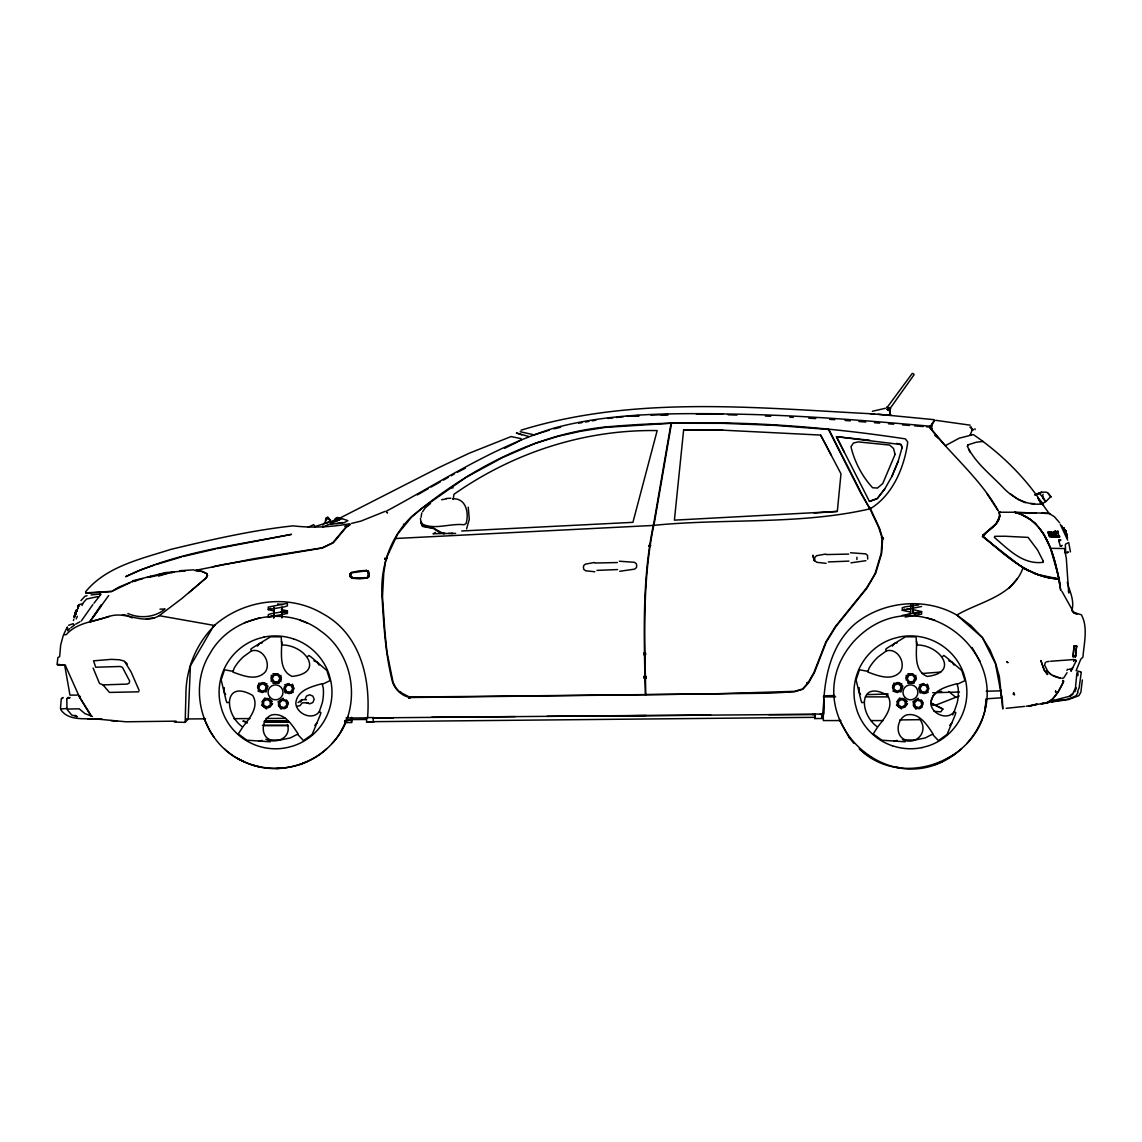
<?xml version="1.0" encoding="UTF-8"?>
<svg xmlns="http://www.w3.org/2000/svg" width="1142" height="1142" viewBox="0 0 1142 1142"><rect width="100%" height="100%" fill="white"/><g stroke="black" fill="none" stroke-linecap="round" stroke-linejoin="round"><path stroke-width="1.5" d="M351.593 722.501L351.608 717.333L351.608 722.501L344.713 722.658M367.553 717.904C370.736 678.262 360.201 633.624 322.358 613.482C287.97 593.126 242.718 599.964 213.468 626.259L190.4 665.829L188.159 719.075L185.19 722.372L174.369 722.101M814.731 718.561L814.731 714.107L822.012 714.064L822.054 718.504L814.731 718.561L814.731 714.107M823.311 712.351L823.311 720.573L840.897 720.573M910.716 604.289L910.716 612.926L908.804 614.739M1071.853 610.927C1074.679 600.278 1069.854 591.927 1067.256 582.306M185.19 722.372L185.903 694.636C185.875 668.841 196.281 643.617 214.653 625.502L159.223 615.681C142.707 625.473 126.177 610.699 109.346 616.366C94.872 621.619 77.071 622.19 66.364 634.552L64.252 634.838M856.914 559.48L856.928 557.282M1058.72 540.723L1059.519 539.966L1058.72 540.723L1060.39 546.276L1062.274 545.419M1058.991 536.069L1058.991 537.225L1057.435 537.282L1055.679 533.457L1056.621 532.329L1056.136 533.657M1077.92 675.707L1077.934 672.766L1076.906 672.895L1075.45 687.927L1073.08 693.18L1069.14 696.349L1050.583 701.231M271.254 681.531L271.339 675.25M906.191 679.961L906.248 675.25M934.37 420.342L930.145 426.708L929.731 425.823L930.544 428.478C948.588 451.989 982.034 480.582 998.194 510.817L987.116 493.958M280.832 681.674L280.932 675.393M915.77 680.104L915.841 675.393M891.031 415.345L889.961 415.26L890.061 411.034L888.99 409.55L889.875 410.021L888.876 410.506L887.048 409.236L889.09 409.25L890.061 411.034L888.876 409.907L890.532 408.736L890.275 409.664L886.991 407.152L890.532 408.736M1047.985 532.629L1048.799 531.815L1047.985 532.629L1049.569 536.497L1053.409 537.025L1054.137 536.669L1053.024 532.543L1053.823 532.343L1055.479 536.769L1052.082 536.026L1051.368 532.186L1050.512 533.071L1051.939 536.597L1052.867 535.826L1050.554 532.386L1052.096 532.4L1053.738 535.213L1052.981 532.857L1050.983 533.1L1051.397 534.228L1053.652 534.128L1052.881 532.215L1053.381 533.442L1052.239 533.2L1053.752 533.457L1052.981 532.857M823.453 714.25L823.867 699.19L823.439 714.25L820.213 714.335L823.439 714.25C823.339 682.017 829.349 645.601 855.429 623.546C883.637 600.82 926.005 596.938 957.353 615.395L970.871 625.516L982.463 637.707L989.971 649.727L995.653 663.445L999.336 676.435L1002.762 708.954L1002.433 700.76L995.453 663.673L982.463 637.707L956.825 615.053C980.036 601.477 1012.726 596.509 1023.004 567.945L982.32 536.455C988.144 529.303 1002.391 523.507 999.122 512.23L1015.723 512.244M1065.515 531.258L1063.43 528.204L1066.742 535.484L1063.316 527.975L1066.585 535.284L1063.259 528.246L1065.829 531.216L1066.742 535.484L1063.316 527.975L1065.786 531.216L1063.459 527.961L1066.885 535.327L1065.614 531.258M75.872 612.526L75.9 611.47L75.058 615.238C78.127 604.346 71.104 625.944 75.929 612.483M1058.962 578.837C1053.495 552.871 1044.859 519.524 1015.209 512.458L1015.324 511.73L1014.881 512.458C1048.513 521.123 1055.893 561.079 1060.718 590.443L1059.205 578.98C1028.371 577.795 1005.531 555.041 983.191 536.54L983.233 535.427C989.158 528.96 1002.362 522.922 999.107 512.23L1000.078 511.959M1044.516 535.869L1050.483 548.331L1059.205 578.98C1028.342 577.823 1005.545 555.041 983.191 536.54L983.233 535.427M1065.986 532.315L1066.942 535.412L1065.043 529.917C1071.296 546.732 1059.876 520.138 1064.901 530.473L1063.259 528.246L1065.343 531.187M91.117 594.953C96.499 594.44 101.766 593.412 100.539 594.839L93.944 603.233M1055.151 536.426L1054.037 536.126C1052.239 538.182 1057.049 534.228 1053.795 532.986L1053.823 532.343M1082.331 679.947L1080.874 692.223L1078.876 695.649L1068.627 699.561L1051.425 701.973L1061.203 699.361M100.596 593.44L100.496 594.953L100.039 593.983M1050.512 533.071L1051.368 532.186M60.469 708.54L61.297 698.776M1073.88 647.114L1073.037 656.664L1075.436 656.85L1076.649 645.772C1072.923 645.573 1073.894 647.5 1074.137 646.229L1076.549 646.229L1075.436 656.85M1072.98 655.893L1073.08 656.836L1074.122 645.772M683.63 429.934L674.408 520.152L837.314 511.43L840.983 473.773L820.627 435.073L722.758 430.163L683.63 429.934L722.758 430.163M1054.737 537.111L1056.507 536.44L1054.551 536.183L1054.18 532.914L1053.024 532.543L1056.164 532.543L1055.065 533.271M408.836 698.033L408.922 697.319C401.384 695.378 395.26 689.625 392.605 682.331C385.382 654.309 383.769 625.416 382.028 596.652C380.1 567.288 390.05 537.696 411.163 517.026C466.393 470.947 532.686 434.631 605.189 427.008C705.114 418.043 806.452 423.768 905.406 438.899L907.762 442.068C904.393 467.092 892.858 495.057 870.39 508.647L879.511 528.232L882.638 538.41L881.653 553.385L875.8 572.941L866.835 588.287L835.758 626.744L826.223 642.189L814.432 672.538L808.593 682.845L802.84 689.283L794.475 691.795L768.88 693.194L410.092 697.519L409.407 698.304L410.092 697.519L409.407 698.304L408.922 697.319M1049.398 532.472L1048.613 533.285C1049.584 536.226 1053.052 537.111 1052.139 535.784L1052.282 536.954M932.129 426.237L932.472 423.568L934.698 420.627M867.706 559.095L867.549 555.312L865.636 553.856L850.562 552.771M351.665 572.813L349.852 575.425L351.95 578.237L359.844 578.823L367.381 578.009L368.837 576.639L368.466 571.428L366.468 570.443L359.13 570.857L351.522 572.442L350.009 573.855L350.537 576.824L352.107 577.909L367.21 577.652L368.666 574.083L368.152 571.657L366.454 570.814L351.665 572.813L349.852 575.425L352.407 577.481L351.151 576.539C348.867 577.495 354.748 578.937 350.351 577.053L349.795 575.411M421.113 517.212L421.741 512.929M985.046 707.783L986.288 699.561C983.448 759.773 902.052 791.335 859.341 748.852M983.205 441.44L976.31 442.211L967.988 444.852L967.417 446.379C975.496 463.338 991.613 475.172 1004.232 488.776C1014.096 498.569 1026.744 505.192 1040.876 504.093L1037.807 496.941C1020.291 472.517 998.151 451.547 973.355 434.602L959.237 438.185L945.348 445.68L930.958 428.635L930.63 426.994L932.472 423.568M1037.721 497.541L1049.17 513.543L1054.294 516.641L1059.648 522.779M453.16 499.468L454.002 494.272C513.343 452.575 584.518 429.392 657.178 430.577L632.925 522.337L461.711 530.987M74.601 616.88L76.557 609.785L75.186 612.769L76.914 609.771L74.63 616.609M1014.453 694.25L1013.425 694.236L1013.639 692.98L1013.425 694.236L1014.539 694.921L1013.639 692.98M1042.446 497.298L1043.017 494.229M645.344 694.75C644.102 637.065 641.661 578.394 654.081 521.694L671.053 423.239L605.217 427.408L580.507 431.276L558.395 436.201L534.841 443.524L502.409 457.628L466.15 477.285L422.354 507.933L411.563 517.112L397.644 534.071L385.996 558.966L383.769 572.998L382.499 596.624L384.925 632.14L386.952 651.968L393.048 682.231L395.846 687.727L399.372 691.781L409.507 697.077L710.31 693.936L794.489 691.338L802.541 688.969L808.151 682.673L813.946 672.495L825.823 641.99L835.416 626.473L866.407 588.13L872.388 578.366L875.229 573.098L881.167 553.399L882.181 538.439L879.04 528.246L869.976 508.847L860.511 492.602L828.464 429.463L774.276 425.324L722.772 423.325L671.525 423.225L654.552 521.666C642.104 578.38 644.559 637.05 645.801 694.736M74.102 616.609L76.7 610.37M270.668 739.959C259.876 736.376 261.432 719.017 271.453 714.992C284.244 712.051 292.095 724.899 298.148 733.906L290.296 737.946L280.075 740.059L270.668 739.959L270.226 741.786L246.843 740.202L238.307 733.892L243.003 726.697C249.684 718.161 259.477 706.727 252.739 695.464C223.875 678.862 223.704 713.279 242.218 726.683M905.577 739.959C894.786 736.376 896.342 719.017 906.363 714.992C919.153 712.051 927.004 724.899 933.057 733.906L925.206 737.946L914.985 740.059L905.577 739.959L905.135 741.786L881.752 740.202L873.216 733.892L877.913 726.697C884.593 718.161 894.386 706.727 887.648 695.464C858.784 678.862 858.613 713.279 877.127 726.683M75.087 615.295L76.999 609.942L75.386 612.783M1045.344 662.474L1044.63 665.144L1047.742 671.211M63.338 635.223L60.697 644.873L59.641 656.664L57.899 657.521L57.1 664.316L65.651 665.229M1053.424 534.356L1054.023 534.998L1051.753 535.084M74.23 616.666L75.429 612.797M332.036 743.442C362.157 711.894 356.461 655.722 320.574 630.926C286.128 604.161 230.827 615.595 209.828 653.824C186.589 691.01 203.975 745.141 244.459 761.928C281.289 779.386 329.324 760.943 345.112 723.414L341.458 730.552M1074.151 659.534L1073.737 660.99L1074.151 659.534L1050.64 661.247M1075.607 655.594L1075.279 656.664L1075.607 655.594L1073.18 656.379M281.66 645.43C281.26 656.265 280.061 671.282 292.138 676.421C325.327 672.852 305.057 644.973 282.302 644.987L281.66 645.43L281.232 636.851L270.611 636.779L252.71 647.728L250.755 649.241L251.497 650.869L243.474 656.721A48.207 48.207 0 0 0 234.196 668.113L232.811 672.024C242.989 675.75 256.907 681.531 265.529 671.639C271.211 662.417 262.417 647.714 251.497 650.869M898.14 461.382L902.009 447.921L901.238 444.581L836.429 436.658L869.447 501.424L877.256 498.597L884.879 488.762L891.959 476.3L898.14 461.382L891.945 476.3M916.569 645.43C916.184 656.265 914.97 671.282 927.047 676.421C960.236 672.852 939.966 644.973 917.212 644.987L916.569 645.43L916.141 636.851L905.52 636.779L887.619 647.728L885.664 649.241L886.406 650.869L878.384 656.721A48.207 48.207 0 0 0 869.105 668.113L867.72 672.024C877.898 675.75 891.816 681.531 900.438 671.639C906.12 662.417 897.327 647.714 886.406 650.869M75.015 615.509L75.6 612.769M1076.049 661.075L1075.507 659.848L1076.049 661.075L1072.395 668.513L1068.698 669.412M76.999 610.313L76.557 611.741L77.156 610.099M999.835 515.927L996.067 523.664L982.919 535.141L983.191 536.54M75.529 613.054L76.7 609.999M257.535 687.513L259.077 682.987M265.929 692.066L267.999 686.028M892.444 687.513L893.986 682.987M900.838 692.066L902.908 686.028M1057.749 532.643L1057.892 531.273L1057.335 532.615C1060.204 532.5 1055.893 530.045 1057.749 532.643L1058.391 533.071L1057.406 531.701L1058.163 531.458M327.783 518.811L327.711 517.026L325.77 518.468L326.041 520.095M931.301 700.86L933.228 695.464L935.455 693.465M403.412 524.149L404.068 524.678M1052.867 535.826L1051.939 536.597L1053.01 536.597L1051.582 535.969L1052.496 534.727L1051.796 535.498L1052.524 535.213L1051.311 532.829M967.417 446.379L967.988 444.852M73.373 620.506L73.83 619.335M344.841 723.942L347.739 716.662M970.357 434.488L971.1 434.731L970.357 434.488L972.641 429.107L972.898 430.077L969.943 427.108L971.542 427.079M319.303 711.694L322.287 702.887A47.678 47.678 0 0 0 323.243 687.812L322.044 683.673C311.609 686.656 296.949 690.139 295.807 703.215C296.549 714.007 312.565 720.845 319.303 711.694L320.916 712.665L320.217 715.035L312.18 734.42L303.501 740.616L297.891 734.649M954.212 711.694L957.196 702.887A47.678 47.678 0 0 0 958.152 687.812L956.953 683.673C946.518 686.656 931.858 690.139 930.716 703.215C931.458 714.007 947.475 720.845 954.212 711.694L955.825 712.665L955.126 715.035L947.089 734.42L938.41 740.616L932.8 734.649M305.085 699.318L306.413 696.106L309.639 694.764L312.851 696.106L314.178 699.318L312.851 702.53L309.625 703.857L306.427 702.544M889.889 408.765L887.263 407.251L912.23 373.463L913.457 373.648L914.043 374.762L889.889 408.765L890.103 409.75L887.048 409.236L889.632 410.321L889.932 414.346L889.047 415.217L870.39 413.732M1074.793 691.824L1076.421 687.941M870.39 508.647L870.746 507.819L870.39 508.647L868.006 505.478L861.011 492.616L828.749 429.206M74.273 617.779L74.944 616.237M81.996 605.503L82.809 603.661L78.827 604.689L77.585 606.987L78.241 605.388L79.54 606.045M76.2 618.921L77.356 616.266M1077.448 691.752L1079.133 687.927L1081.26 672.352M75.186 612.769L76.914 609.771M930.302 427.522L930.016 426.851L930.116 428.022M644.773 677.277L644.188 678.534L644.159 676.164L644.174 677.334M466.607 528.932L469.276 519.253L468.249 507.205M63.938 633.91L67.107 627.329M952.685 714.892L954.212 711.894M333.75 521.352L335.148 518.668L337.204 517.44L341.658 518.811M1067.056 672.681L1063.659 678.005L1061.889 678.191M1066.885 670.454L1067.513 669.269M644.431 653.752L643.845 654.823L643.817 652.953L643.831 653.895M645.23 677.263L645.844 676.135L645.858 678.476L645.858 677.306M1078.048 692.337L1076.121 695.649L1072.666 697.391L1065.829 699.561L1050.94 701.459M1055.679 533.457L1056.478 533.214C1056.464 531.173 1057.364 534.556 1055.665 532.786L1056.85 533.343M188.801 592.798L205.974 578.08L207.459 575.611L206.802 573.655L202.134 571.457L196.881 570.829L202.134 571.457L206.802 573.655L207.459 575.611L205.96 578.08L181.721 598.636L159.223 615.681M205.974 578.08L207.459 575.611M1060.19 540.723L1060.647 539.98L1058.72 540.152L1059.505 540.494M1076.735 646.715L1076.549 646.229M300.417 702.03L301.888 699.718L306.484 699.703M108.661 595.539L89.561 622.147L109.346 616.366M90.204 621.162L89.561 622.147L101.21 604.789M1053.852 534.385L1054.18 532.914M92.959 617.679L98.412 609.728M422.64 511.645L425.324 507.762L430.534 503.465M66.778 698.79L68.277 697.448L66.778 698.79L66.993 708.611M92.845 604.618L81.282 621.02M644.887 653.724L645.501 652.881L645.53 654.751L645.515 653.824M322.772 525.234L326.312 520.324M99.254 608.572L100.953 606.274M367.324 577.923L368.738 576.596L367.21 577.652M890.589 414.418L889.047 415.217L889.932 414.346L890.703 415.345M942.864 709.054L931.458 703.244L942.878 709.068L940.808 711.851L933.999 711.323M62.524 698.176L63.067 697.462L61.525 698.776L62.011 698.219M262.146 701.631L264.973 697.862M269.812 707.383L272.638 703.615M897.055 701.631L899.882 697.862M904.721 707.383L907.547 703.615M351.55 572.499L350.337 574.126L350.78 575.368L350.066 573.898M884.864 488.762L877.256 498.597L869.447 501.424M314.792 725.456L317.033 722.686M949.701 725.456L951.957 722.686M68.791 698.205L70.019 697.434L69.405 698.147M1049.898 535.527L1050.326 536.155L1050.155 535.284L1049.127 535.826L1050.697 536.412L1049.569 536.497L1050.155 535.284L1049.969 536.769M966.946 743.442C1032.925 667.956 922.465 567.988 853.945 641.247C790.649 712.722 890.075 812.148 961.535 748.852M257.45 646.101L259.705 643.417L262.403 642.689M892.359 646.101L894.614 643.417L897.312 642.689M301.06 700.688L301.888 699.718L298.062 702.558M85.522 591.884C106.163 566.446 140.937 558.966 170.743 549.416C211.142 539.695 251.797 530.288 293.18 525.848C311.952 528.089 330.98 527.104 349.58 523.793L350.437 524.506L346.026 526.976L332.736 542.764L322.244 547.803L253.467 558.781L195.139 570.443M1051.711 536.926L1052.567 536.726L1051.711 536.926L1052.139 535.784L1052.424 536.569M1008.943 588.401L1017.379 578.594M83.038 602.99L86.564 599.022L98.069 596.552M69.691 628.671L67.763 630.812L67.492 627.144M396.488 537.982L395.632 538.496L653.281 525.434M451.447 487.748L453.131 487.848M307.455 656.693L308.882 655.465L310.91 656.864L326.869 670.497L330.067 680.618L322.672 684.144M942.364 656.693L943.792 655.465L945.819 656.864L961.778 670.497L964.976 680.618L957.581 684.144M1042.589 497.926L1045.658 501.766L1050.94 496.513M326.498 748.981C298.861 774.818 252.211 774.79 224.574 748.981M653.738 525.406L654.38 525.277C725.912 518.24 799.628 525.049 869.976 508.847L869.233 508.504L869.976 508.847M1045.915 501.11L1042.832 503.593L1040.062 500.11M1070.154 696.42L1072.88 694.222M70.904 627.757L74.544 625.017M326.426 523.336L329.938 520.738M277.92 701.887L283.13 698.219M284.644 708.682L287.256 706.841M912.829 701.887L918.04 698.219M919.553 708.682L922.165 706.841M337.418 520.723L341.301 518.382L347.867 520.638L344.042 522.779L336.462 523.636M955.297 753.948L941.508 761.928L933.899 764.84M1053.452 533.257L1057.335 532.615M1055.208 533.114L1056.293 532.914L1055.208 533.114C1057.806 532.058 1054.023 534.37 1054.451 531.43L1055.793 531.358M213.454 626.259L214.653 625.502M972.77 430.134L972.513 429.178L972.127 430.077M113.215 590.742L130.673 582.32M337.133 520.88L322.943 526.976M337.632 518.054L335.562 519.282L339.788 519.91M349.409 525.206L346.526 526.89L333.393 542.707L322.415 548.046L222.833 564.619M435.445 532.443L433.032 533.814L444.338 533.428L440.17 532.9L433.489 528.518L422.511 526.433L420.77 521.98M417.33 494.9L428.036 488.79M1046.5 702.673C1055.436 698.933 1059.862 689.482 1063.787 681.246L1062.845 680.346L1063.231 682.045L1058.434 691.238L1052.382 699.532L1046.986 702.958L1041.033 704.043M431.091 487.049L440.412 481.81M443.524 480.054L448.192 477.427M451.304 475.686L454.402 473.93M75.772 624.103L79.897 621.79M386.667 511.002C441.597 481.539 494.315 446.436 554.355 428.007C609.186 413.247 666.428 413.276 722.786 413.804M1054.808 531.458L1055.651 531.144L1054.808 531.458L1055.907 532.686M904.692 609.043L902.294 610.328L902.294 607.772L904.992 606.873L918.653 604.946M919.21 612.869L921.608 611.598L921.608 614.153L905.235 617.065M270.625 608.372L268.242 609.628L268.242 607.101L287.413 603.304L287.413 605.831L284.729 606.773L268.242 609.628L274.294 611.056M457.514 472.188L465.365 468.191M330.937 522.651L439.327 467.349L469.105 453.274L511.102 436.558L521.038 438.642L521.195 439.713L516.998 442.197L504.55 448.349M1048.784 532.4L1047.999 532.001L1050.983 532.572L1048.67 532.829M1054.994 535.37L1054.252 535.655L1054.951 534.884L1054.252 535.655L1055.322 535.983M308.169 527.247L313.707 524.621L315.349 527.247M1054.223 535.241L1056.007 535.355L1055.665 532.657L1054.566 533.2L1056.107 534.285M1057.435 537.282L1058.177 536.94C1055.265 535.198 1060.704 536.14 1058.577 536.269M1060.39 546.276L1061.132 545.919M1050.983 533.1L1051.711 532.757M385.297 511.302L360.858 521.137L351.565 523.379M1067.013 535.327L1063.616 528.118M872.345 411.277L885.507 408.265M130.374 582.349L118.297 587.402L111.959 591.299L85.65 592.869M1067.884 552.157L1066.756 552.614L1068.627 552.157M1035.28 494.629L1041.618 492.273L1035.28 494.629L1041.618 492.273L1046.058 492.088L1048.128 492.987L1051.054 497.184M299.846 764.555L307.127 761.657M934.756 764.555L942.036 761.657M959.251 695.978L936.711 704.771L931.972 705.185M244.459 622.761L260.105 617.736M921.608 606.488L902.294 610.328L910.074 611.926M287.413 613.425L268.242 617.222L268.242 614.682L270.925 613.739L287.399 610.899L287.413 613.425L285.015 612.155L287.399 610.899L281.36 609.485M154.641 565.019L140.095 570.058L125.634 576.681C177.51 551.814 235.637 545.305 291.495 534.342L217.037 548.645M68.62 625.288L73.274 623.675L73.688 624.374M1063.773 528.403L1065.786 531.216L1063.459 527.961M902.28 615.424L921.608 611.598L913.814 609.857M1051.582 535.969L1051.996 536.697L1051.368 535.969M1043.188 703.058L1040.962 703.786L1048.727 702.587M521.023 430.206C634.995 394.961 757.36 408.008 874.558 413.932M314.578 526.705L334.72 520.309M1034.923 495.057L1039.32 493.672L1043.431 497.412M549.074 430.248L534.199 434.874L520.181 431.719M1056.05 533.2L1054.894 532.857M284.486 684.943L288.997 683.544M919.396 684.943L923.907 683.544M288.812 693.637L293.323 692.238M923.721 693.637L928.232 692.238M865.907 560.693L850.961 562.835M156.268 564.462L181.278 557.01M158.581 576.068L169.73 572.77L148.96 577.31M1049.398 535.512L1050.155 535.284M1052.995 533.228L1053.795 532.986M1057.806 531.444L1056.992 531.672L1058.163 532.429M87.02 595.681L84.908 596.281L80.954 600.621M131.887 581.706L142.921 578.623M147.661 577.295L150.815 576.424M132.172 581.692L137.283 580.264M147.475 577.424L150.887 576.467M132.615 580.821L165.504 572.599L184.847 570.971M1036.893 703.929L1028.913 706.298L1036.75 704.414M264.102 637.079L258.149 638.649A56.101 56.101 0 0 0 237.779 650.398A56.757 56.757 0 0 0 222.048 674.337A56.144 56.144 0 0 0 220.263 703.772L221.834 709.724A56.101 56.101 0 0 0 233.582 730.095A56.757 56.757 0 0 0 257.521 745.826A56.144 56.144 0 0 0 286.956 747.61L292.909 746.054A56.101 56.101 0 0 0 313.279 734.306A56.757 56.757 0 0 0 329.01 710.367A56.144 56.144 0 0 0 330.795 680.918L329.239 674.965A56.101 56.101 0 0 0 317.49 654.594A56.757 56.757 0 0 0 293.551 638.863M921.865 747.625L927.818 746.054A56.101 56.101 0 0 0 948.188 734.306A56.757 56.757 0 0 0 963.919 710.367A56.144 56.144 0 0 0 965.704 680.918L964.148 674.965A56.101 56.101 0 0 0 952.399 654.594A56.757 56.757 0 0 0 928.46 638.863A56.144 56.144 0 0 0 899.011 637.079L893.058 638.649A56.101 56.101 0 0 0 872.688 650.398A56.757 56.757 0 0 0 856.957 674.337A56.144 56.144 0 0 0 855.172 703.772L856.743 709.724A56.101 56.101 0 0 0 868.491 730.095A56.757 56.757 0 0 0 892.43 745.826M1050.897 701.274L1054.095 700.46M1057.977 536.126L1057.207 536.326L1057.72 535.741L1058.177 536.94L1056.907 536.612L1058.177 536.94M1059.876 540.166L1060.647 539.98M554.013 428.835L560.551 427.308M182.948 556.511L215.324 548.988M938.21 692.066L941.636 691.295M259.106 741.101L262.103 740.444M894.015 741.101L897.012 740.444M195.125 570.615L198.594 569.858M212.469 566.832L221.134 564.933M158.909 574.726L165.333 573.327M158.724 574.712L165.048 573.341M1050.626 548.331L1064.43 548.545L1066.285 558.095L1068.641 592.255M441.668 499.753L446.365 498.826M344.713 721.173L351.608 719.86L345.726 720.516M1046.3 661.889L1049.155 661.375M578.609 423.197L582.049 422.597M585.489 422.012L588.915 421.412M592.355 420.827L595.796 420.227M1026.101 706.241L1039.663 704M296.535 706.313L299.903 705.756L302.273 702.815L308.44 702.815M330.652 524.478L342.885 522.494M823.967 695.849L834.659 695.535M146.347 618.836L154.398 617.751M607.858 418.457L613.054 417.872M616.523 417.487L623.446 416.716M626.915 416.316L638.949 415.502M344.713 720.645L351.593 719.86M594.511 562.478L585.361 564.134L583.676 565.618L583.419 567.531L583.805 569.401L585.603 570.772L594.839 571.771M825.752 554.041L816.616 555.683L814.931 557.182L814.674 559.08L815.06 560.965L816.858 562.335L826.094 563.334M1006.145 708.311L1024.445 706.413M228.757 702.43L226.873 702.587L226.045 700.26L221.163 679.847L224.517 669.783L232.583 671.282M863.666 702.43L861.782 702.587L860.954 700.26L856.072 679.847L859.426 669.783L867.492 671.282M919.196 719.674L899.796 719.931M446.237 498.469L450.819 498.226M922.079 673.523L940.808 672.053M1051.711 701.459L1056.421 700.76L1053.866 700.631M60.74 709.596C68.02 720.73 83.923 718.475 95.742 718.818M814.089 513.029L837.314 511.416M420.998 521.851L422.654 525.962L433.56 528.104L443.224 533.542L445.123 533.428M986.017 698.833L1001.363 697.805M276.45 768.537L284.458 768.024M886.991 407.152L890.36 408.979M179.908 570.7L193.969 569.829M138.81 691.809L109.461 692.423L103.008 684.886L99.497 683.444L93.13 668.041M619.706 571.285L634.667 569.13L636.465 567.545L636.708 565.633L636.322 563.763L634.41 562.307L619.335 561.222M184.676 571.086L181.193 571.243L184.676 571.086M86.05 593.226L111.859 591.57M596.923 570.386L617.565 569.572M828.307 561.935L848.934 561.122M632.111 416.288L638.949 416.002M661.175 415.088L668.013 414.817M176.096 721.144L126.077 721.787L95.243 718.889M617.337 562.549L594.925 563.02M848.692 554.098L826.251 554.569M650.911 415.103L668.013 414.517M103.008 684.886L127.133 684.101L129.117 683.202L129.674 681.089L122.48 667.385L120.253 666.485L95.757 667.228L93.516 660.833L111.416 659.348L119.41 659.776L124.207 661.061L127.362 664.087M159.966 609.157L165.019 609.014C155.098 617.551 139.567 618.836 127.89 613.482M866.764 694.636L888.162 694.022M932.743 692.766L959.494 692.009M986.245 691.238L1000.52 690.839M812.105 714.549L815.345 714.464L768.909 714.678M455.615 533.371L443.224 533.542M696.263 413.975C774.233 413.161 852.189 419.285 929.802 426.194M646.186 715.449L372.792 717.904L393.376 717.918M588.444 716.077L710.61 715.092M814.846 717.333L373.234 721.673L373.191 717.704M431.762 717.247L515.17 716.605M547.118 716.348L814.831 714.321M350.423 719.588L366.425 719.46M366.611 722.058L373.934 722.001L366.596 722.058L366.568 717.604L373.877 717.547M185.975 718.96L205.546 718.832M233.996 718.675L250.012 718.575M266 718.489L285.571 718.375M346.04 718.033L367.381 717.904M1064.572 552.628L1067.427 552.614M77.242 695.107L69.976 695.121L64.68 665.229M823.311 696.877L835.63 696.877M865.522 696.877L888.39 696.877M87.948 719.046L101.995 719.046M870.804 720.573L883.123 720.573M264.416 721.002L288.312 721.002M264.387 721.287L288.341 721.373M264.43 722.144L288.412 722.144M262.474 725.313L286.87 725.298M263.888 725.613L288.241 725.613M448.606 533.414L452.632 533.442L451.861 533.428M67.05 708.497L61.026 708.954M907.876 673.709L912.672 673.78M272.967 673.709L277.763 673.78M907.733 683.13L914.128 683.23M272.824 683.13L279.219 683.23M1036.736 512.901L1049.869 513.586M1047.228 513.315L1041.561 513.115M728.111 414.789L736.99 415.088M765.411 416.059L770.736 416.245M67.564 709.039L79.183 708.811L84.922 713.607L92.488 716.462M789.836 417.201L793.29 417.387M808.85 418.215L815.759 418.572M1030.527 503.465L1034.452 503.679M64.009 665.129L57.414 664.758L64.195 665.144M1056.207 533.328L1057.635 533.428L1059.719 536.883L1059.348 535.698M829.577 419.314L834.745 419.699M845.08 420.47L850.233 420.87M858.841 421.512L865.736 422.026M874.401 422.697L879.668 423.111M888.447 423.796L893.701 424.21M902.48 424.91L909.489 425.452M914.642 425.866L923.121 426.537M926.519 426.808L929.916 427.079M64.295 665.087L60.769 664.801L64.023 665.087M878.07 414.246L934.07 419.671M110.917 720.616L117.369 721.273M869.861 440.284L836.415 436.658L844.252 452.175M1049.17 701.702L1051.668 701.987M452.717 498.768C466.236 498.012 469.105 513.143 466.107 523.507L464.095 524.749C450.248 523.05 433.389 530.616 421.212 523.436L420.427 518.454M935.855 420.342L970.186 425.167M906.962 608.914L910.402 609.371M277.649 603.947L282.773 604.66M281.06 612.012L284.486 612.483M271.168 615.638L274.58 616.123M913.486 612.412L918.639 613.14M902.451 739.545C916.812 746.111 929.445 730.966 919.281 718.675M265.829 739.288C276.592 744.056 291.481 738.089 287.527 724.456M888.876 409.907L888.105 409.778L888.876 410.506M122.437 614.696L127.033 615.41L132.229 617.908M893.701 766.682L901.509 768.024M246.015 721.601L242.889 721.059L247.386 722.972M1057.663 677.491L1060.704 678.191L1052.524 675.307M521.794 434.831L516.355 432.989L528.475 436.415M896.727 443.382L901.238 444.581L902.009 447.921M1080.846 671.91L1076.121 670.654L1080.789 659.205L1082.93 657.192C1083.958 643.66 1088.283 627.286 1081.374 614.781L1072.766 612.169M927.19 618.008L934.756 620.149M251.211 764.555L258.791 766.682M1073.865 612.997L1077.163 613.968L1074.465 612.968L1075.05 613.497L1072.952 611.113L1061.86 591.213M1033.481 573.241L1047.971 577.352L1059.205 578.98L1038.235 574.669L1023.004 567.945L1028.328 570.814M422.768 525.134L420.67 521.466M897.469 682.488L901.937 684.001M892.887 691.053L897.355 692.566M262.56 682.488L267.028 684.001M257.978 691.053L262.446 692.566M1053.652 534.128L1052.824 534.328M299.846 620.149L307.127 623.032M948.816 660.833L952.057 662.132L953.984 665.072M313.907 660.833L317.148 662.132L319.075 665.072M330.566 519.953L327.354 518.325L325.284 520.267M1025.644 502.78L1018.378 499.596L1010.17 493.672M1052.453 675.322L1056.15 677.135M237.008 758.06L243.931 761.657M1023.318 515.67L1031.055 519.853M948.731 691.495L955.726 697.248M865.393 753.777L871.917 758.06M74.929 715.206L77.228 716.733L71.732 715.035L67.292 709.696M903.379 698.519L907.205 701.388M896.456 705.099L901.566 708.939M268.47 698.519L272.296 701.388M261.547 705.099L266.657 708.939M934.813 435.373L938.667 438.471M859.483 748.981L865.593 753.948M1054.58 532.457L1055.465 533.2M1033.524 521.951L1035.994 524.05M65.594 665.957L79.455 696.991L90.932 715.135M325.77 518.468L328.211 517.583L329.767 519.453M1043.517 505.349L1038.578 499.14M848.849 737.204L853.945 743.442M1048.242 493.644L1049.983 495.814M1043.131 497.627L1044.63 499.497M1038.406 498.911L1039.234 499.968M90.832 715.82L79.455 696.991M1038.906 527.889L1043.759 534.313M1065.829 531.216L1063.702 528.275M921.166 699.86L922.964 702.43M913.329 705.385L916.041 709.225M286.257 699.86L288.055 702.43M278.42 705.385L281.132 709.225M849.02 737.389L839.399 719.574M214.111 737.389L209.828 730.866L203.904 718.118M972.042 647.485L980.022 661.275M125.249 662.488L131.173 672.124L139.167 690.482M860.554 694.393L858.998 691.724A51.104 51.104 0 0 1 859.198 687.67M225.645 694.393L224.089 691.724A51.104 51.104 0 0 1 224.289 687.67M1055.779 533.371L1055.308 532.857M886.435 693.779L887.848 696.406M1049.969 532.158L1050.983 532.572M820.627 435.073L831.376 455.301M968.573 449.12L970.343 452.589M1055.536 536.24L1056.607 536.84M1053.067 536.083L1054.137 536.669M1061.732 525.691L1067.613 537.882M1067.613 540.08L1060.304 524.335M930.116 427.508L930.544 428.478M1053.495 534.128L1053.809 534.97M1052.524 535.213L1053.01 536.597M421.055 521.58L421.683 523.578M927.375 684.144L928.789 688.726M918.839 688.455L920.252 693.037M292.466 684.144L293.879 688.726M283.93 688.455L285.343 693.037M974.868 428.693L975.154 429.649M1040.59 502.88L1040.876 504.093M916.469 641.247L917.212 644.987M281.56 641.247L282.302 644.987M889.875 410.021L890.061 411.034M1059.191 580.507L1059.876 585.532M1070.454 551.857L1068.669 542.421L1065.329 544.377L1065.629 551.9M1000.706 689.711L1001.905 700.203M916.041 615.695L913.143 612.911L913.143 604.304L913.157 612.94M822.012 714.064L822.054 718.504M263.916 637.108A56.101 56.101 0 0 1 293.351 638.892M922.051 747.582A56.101 56.101 0 0 1 892.63 745.812M281.888 607.358L281.874 617.879L281.874 607.344M366.454 570.5L368.381 571.457L368.738 576.596L368.381 571.457L366.454 570.5M284.358 687.127L285.314 691.752A4.739 4.739 0 0 0 291.995 692.138A4.739 4.739 0 0 0 292.381 685.457L287.898 683.972L284.358 687.127M919.267 687.127L920.224 691.752A4.739 4.739 0 0 0 926.904 692.138A4.739 4.739 0 0 0 927.29 685.457L922.807 683.972L919.267 687.127M347.239 525.82L346.526 526.89L347.239 525.82M648.884 545.462L649.398 546.404L648.884 545.462M650.597 545.405L649.898 546.204L650.597 545.405M444.181 535.47L444.181 535.47M1043.374 561.379L1043.217 562.321C1022.832 564.933 1008.6 549.502 994.411 537.482L994.682 536.326L1005.06 536.24L1028.1 537.397L1037.521 549.944L1043.374 561.379M267.271 687.07L265.315 691.395L262.846 692.223L258.706 690.268L257.849 688.012A4.739 4.739 0 0 1 262.089 682.83A4.739 4.739 0 0 1 267.271 687.07M902.18 687.07L900.224 691.395L897.755 692.223L893.615 690.268L892.758 688.012A4.739 4.739 0 0 1 896.998 682.83A4.739 4.739 0 0 1 902.18 687.07M259.619 685.029L258.906 688.769L261.789 691.267L265.387 690.025L266.1 686.285L263.231 683.787L259.619 685.029M894.529 685.029L893.815 688.769L896.698 691.267L900.296 690.025L901.009 686.285L898.14 683.787L894.529 685.029M345.155 526.205L346.026 526.976L345.155 526.205M384.982 558.267L384.726 559.337L384.982 558.267M287.927 703.929L287.284 706.241A4.739 4.739 0 0 1 280.818 707.94A4.739 4.739 0 0 1 279.119 701.473L283.23 699.118L287.327 701.531L287.927 703.929M922.836 703.929L922.208 706.241A4.739 4.739 0 0 1 915.727 707.94A4.739 4.739 0 0 1 914.028 701.473L918.139 699.118L922.236 701.531L922.836 703.929M386.738 558.138L386.439 559.223L386.738 558.138M895.071 454.373L882.752 483.566L877.47 488.048L872.659 487.762C862.239 476.714 854.33 461.382 850.961 446.708L853.417 443.053L858.042 441.897L889.647 445.052L893.558 448.535L895.071 454.373M76.043 613.168L75.572 614.596L76.057 613.168M1072.538 667.799L1071.053 670.996L1072.538 667.799M272.31 675.693L271.396 677.991L273.281 682.345L277.991 682.859A4.739 4.739 0 0 0 280.418 676.621A4.739 4.739 0 0 0 274.18 674.194L272.31 675.693M907.219 675.693L906.305 677.991L908.19 682.345L912.901 682.859A4.739 4.739 0 0 0 915.327 676.621A4.739 4.739 0 0 0 909.103 674.194L907.219 675.693M273.795 675.422L272.31 678.933L274.608 681.974L278.391 681.503L279.876 677.991L277.577 674.951L273.795 675.422M908.704 675.422L907.219 678.933L909.517 681.974L913.3 681.503L914.785 677.991L912.487 674.951L908.704 675.422M271.496 704.371L268.356 707.712L265.943 707.826A4.739 4.739 0 0 1 262.332 702.187A4.739 4.739 0 0 1 267.97 698.576L271.468 701.759L271.496 704.371M906.405 704.371L903.265 707.712L900.852 707.826A4.739 4.739 0 0 1 897.241 702.187A4.739 4.739 0 0 1 902.879 698.576L906.377 701.759L906.405 704.371M78.298 607.73L77.599 608.8L78.298 607.73M287.284 685.143L285.1 688.269L286.728 691.709L290.525 692.038L292.709 688.912L291.082 685.471L287.284 685.143M922.194 685.143L920.009 688.269L921.637 691.709L925.434 692.038L927.618 688.912L925.991 685.471L922.194 685.143M1055.579 690.967L1055.722 692.009L1055.579 690.967M883.223 537.625L883.351 538.667L883.223 537.625M807.537 682.473L806.98 683.216L807.537 682.473M984.604 534.827L982.919 535.141L984.604 534.827M282.374 700.189L279.59 702.801L280.447 706.513L284.101 707.612L286.885 705.014L286.028 701.302L282.374 700.189M917.283 700.189L914.499 702.801L915.356 706.513L919.01 707.612L921.794 705.014L920.937 701.302L917.283 700.189M266.843 699.432L263.588 701.402L263.659 705.214L267 707.055L270.254 705.085L270.183 701.274L266.843 699.432M901.752 699.432L898.497 701.402L898.568 705.214L901.909 707.055L905.163 705.085L905.092 701.274L901.752 699.432M882.181 538.439L881.524 537.668L882.181 538.439M931.958 428.164L930.958 428.635L931.958 428.164M79.355 695.621L79.883 697.362L79.355 695.621M399.928 691.609L400.728 692.28L399.928 691.609M387.452 512.729L386.553 512.301L387.452 512.729M174.141 572.171L170.615 572.642L174.141 572.171M1007.829 662.588L1006.83 661.675L1007.829 662.588M288.284 721.701L264.402 721.715L288.384 721.744M1015.209 512.458L1036.008 512.972L1015.209 512.458M1051.254 674.708L1046.8 670.725L1051.225 674.708M1047.542 674.479L1043.945 669.812L1040.862 660.504L1044.545 670.582L1047.542 674.479M813.903 559.08L812.876 555.212L814.303 560.95L813.903 559.08M1068.898 592.755L1068.612 591.128L1068.898 592.755M273.752 617.879L273.752 607.344L273.752 617.879M269.969 697.348A7.48 7.48 0 0 0 282.645 694.664A7.48 7.48 0 0 0 273.98 685.029A7.48 7.48 0 0 0 269.969 697.348M904.878 697.348A7.48 7.48 0 0 0 917.554 694.664A7.48 7.48 0 0 0 908.889 685.029A7.48 7.48 0 0 0 904.878 697.348"/></g></svg>
